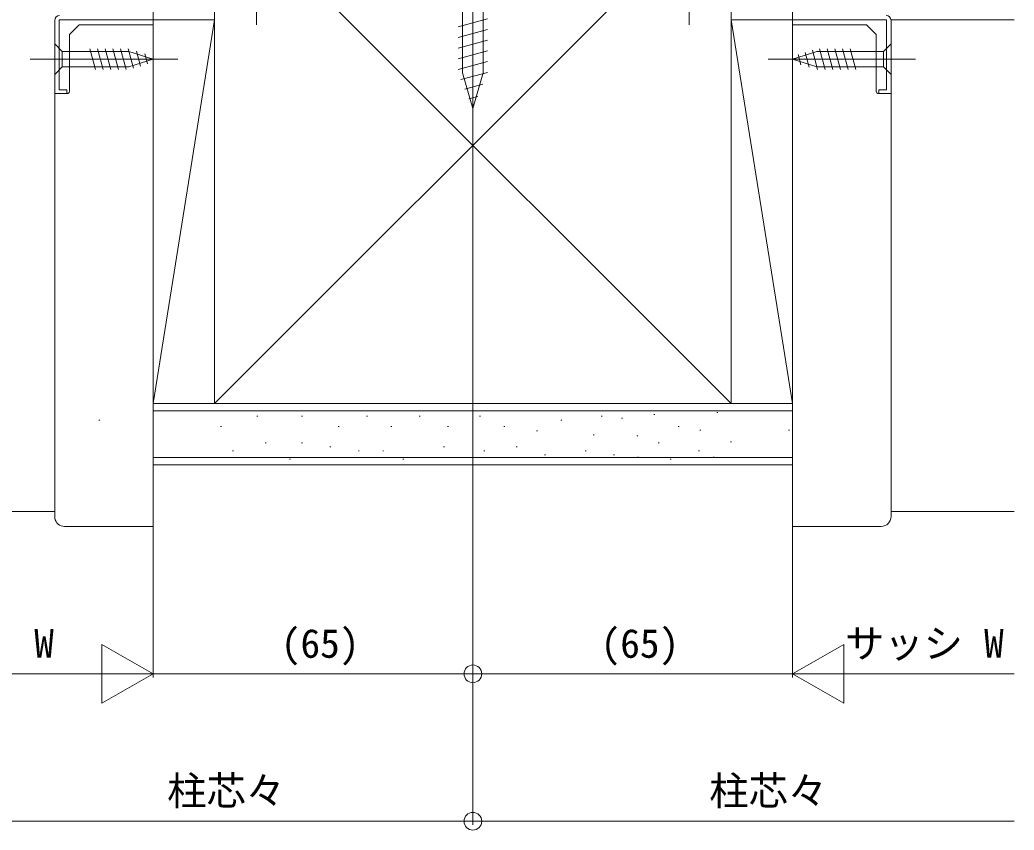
# Model space of a CAD drawing. Units: millimetres, scale not verified. Extents: x -1682 to -296, y -1188 to 1054.
# Drawn here: x -1501.2 to -1299.1, y 9.1 to 173.9 of the extents above; entities that cross this region are included whole.
import ezdxf
from ezdxf.enums import TextEntityAlignment as Align

# ---------------------------------------------------------------- set-up
doc = ezdxf.new("R2010")
doc.units = ezdxf.units.MM
doc.header["$LTSCALE"] = 4
for name, color, linetype, lineweight in [('0-4_YKK_D', 6, 'Continuous', 9), ('0-5_YKK_12', 2, 'Continuous', 9), ('0-6_YKK_13', 4, 'Continuous', 9), ('0-7_YSS_K', 3, 'Continuous', 9), ('0-8_YKK_11', 7, 'Continuous', 9)]:
    doc.layers.add(name, color=color, linetype=linetype, lineweight=lineweight)
doc.styles.add('ＭＳ ゴシック', font='')
doc.styles.get('ＭＳ ゴシック').set_extended_font_data('MS Gothic')

msp = doc.modelspace()

# ---------------------------------------------------------------- linework, layer by layer
at = {"layer": '0-4_YKK_D'}
for p, q in [((-1474.118, 171.928), (-1474.118, 40.142)), ((-1474.118, 171.928), (-1474.118, 40.142)), ((-1344.113, 171.928), (-1344.113, 40.142)), ((-1344.113, 171.928), (-1344.113, 40.142)), ((-1409.115, 146.136), (-1409.115, 40.142)), ((-1409.115, 146.136), (-1409.115, 40.142)), ((-1409.115, 146.136), (-1409.115, 10.157)), ((-1484.506, 46.889), (-1484.506, 34.895)), ((-1474.118, 40.892), (-1484.506, 46.889)), ((-1484.505, 34.895), (-1484.505, 46.889)), ((-1474.118, 40.892), (-1484.505, 46.889)), ((-1333.726, 46.889), (-1344.113, 40.892)), ((-1344.113, 40.892), (-1333.725, 46.889)), ((-1333.726, 34.895), (-1333.726, 46.889)), ((-1333.725, 46.889), (-1333.725, 34.895)), ((-1474.118, 40.892), (-1519.489, 40.892)), ((-1484.506, 34.895), (-1474.118, 40.892)), ((-1474.118, 40.892), (-1484.505, 34.895)), ((-1474.118, 40.892), (-1409.115, 40.892)), ((-1344.113, 40.892), (-1409.115, 40.892)), ((-1344.113, 40.892), (-1333.726, 34.895)), ((-1344.113, 40.892), (-1333.725, 34.895)), ((-1344.113, 40.892), (-1299.089, 40.892)), ((-1519.489, 10.907), (-1409.115, 10.907)), ((-1409.115, 10.907), (-1299.089, 10.907))]:
    msp.add_line(p, q, dxfattribs=at)
for centre in [(-1409.115, 40.892), (-1409.115, 40.892), (-1409.115, 10.907), (-1409.115, 10.907)]:
    msp.add_circle(centre, 1.8, dxfattribs=at)
at = {"layer": '0-5_YKK_12'}
for p, q in [((-1409.113, 240.885), (-1409.113, 145.885)), ((-1324.113, 173.877), (-1299.089, 173.877))]:
    msp.add_line(p, q, dxfattribs=at)
at = {"layer": '0-6_YKK_13'}
for p, q in [((-1411.213, 230.885), (-1411.213, 163.128)), ((-1407.013, 163.128), (-1407.013, 230.885)), ((-1453.118, 207.877), (-1453.118, 172.877)), ((-1365.113, 207.877), (-1365.113, 172.877)), ((-1412.113, 172.474), (-1406.113, 174.082)), ((-1412.113, 170.3), (-1406.113, 171.907)), ((-1494.118, 168.977), (-1492.568, 167.427)), ((-1494.118, 168.977), (-1494.118, 162.777)), ((-1485.824, 163.777), (-1486.95, 167.977)), ((-1484.272, 163.777), (-1485.397, 167.977)), ((-1482.719, 163.777), (-1483.844, 167.977)), ((-1481.166, 163.777), (-1482.291, 167.977)), ((-1479.613, 163.777), (-1480.738, 167.977)), ((-1478.129, 164.035), (-1479.185, 167.977)), ((-1412.113, 168.126), (-1406.113, 169.733)), ((-1338.618, 167.977), (-1337.493, 163.777)), ((-1337.065, 167.977), (-1335.94, 163.777)), ((-1335.512, 167.977), (-1334.387, 163.777)), ((-1333.959, 167.977), (-1332.834, 163.777)), ((-1332.407, 167.977), (-1331.281, 163.777)), ((-1324.113, 168.977), (-1325.663, 167.427)), ((-1324.113, 162.777), (-1324.113, 168.977)), ((-1499.118, 165.877), (-1469.118, 165.877)), ((-1492.568, 167.427), (-1492.568, 164.327)), ((-1479.034, 167.427), (-1492.568, 167.427)), ((-1474.118, 165.877), (-1479.034, 167.427)), ((-1474.118, 165.877), (-1479.034, 164.327)), ((-1476.697, 164.487), (-1477.511, 167.523)), ((-1475.265, 164.938), (-1475.815, 166.988)), ((-1412.113, 165.952), (-1406.113, 167.559)), ((-1319.113, 165.877), (-1349.113, 165.877)), ((-1344.113, 165.877), (-1339.197, 167.427)), ((-1344.113, 165.877), (-1339.197, 164.327)), ((-1342.966, 166.815), (-1342.416, 164.765)), ((-1341.534, 167.267), (-1340.72, 164.23)), ((-1340.102, 167.718), (-1339.046, 163.777)), ((-1325.663, 167.427), (-1339.197, 167.427)), ((-1325.663, 164.327), (-1325.663, 167.427)), ((-1494.118, 162.777), (-1492.568, 164.327)), ((-1492.568, 164.327), (-1479.034, 164.327)), ((-1412.113, 163.777), (-1406.113, 165.385)), ((-1339.197, 164.327), (-1325.663, 164.327)), ((-1324.113, 162.777), (-1325.663, 164.327)), ((-1411.545, 161.756), (-1406.113, 163.211)), ((-1409.113, 155.885), (-1411.213, 163.128)), ((-1409.113, 155.885), (-1407.013, 163.128)), ((-1410.735, 159.799), (-1407.088, 160.776)), ((-1409.924, 157.842), (-1408.1, 158.33))]:
    msp.add_line(p, q, dxfattribs=at)
at = {"layer": '0-7_YSS_K'}
for p, q in [((-1461.615, 200.885), (-1461.615, 95.885)), ((-1461.615, 200.885), (-1356.615, 95.885)), ((-1356.615, 200.885), (-1461.615, 95.885)), ((-1356.615, 95.885), (-1356.615, 200.885)), ((-1461.614, 173.877), (-1474.114, 173.877)), ((-1474.114, 95.877), (-1461.614, 173.877)), ((-1474.114, 173.877), (-1474.114, 95.877)), ((-1461.614, 95.877), (-1461.614, 173.877)), ((-1356.613, 173.877), (-1344.113, 173.877)), ((-1344.113, 95.877), (-1356.613, 173.877)), ((-1356.613, 95.877), (-1356.613, 173.877)), ((-1344.113, 173.877), (-1344.113, 95.877)), ((-1491.118, 170.877), (-1489.118, 172.877)), ((-1489.118, 172.877), (-1474.118, 172.877)), ((-1474.118, 172.877), (-1474.118, 70.877)), ((-1329.113, 172.877), (-1344.113, 172.877)), ((-1344.113, 172.877), (-1344.113, 70.877)), ((-1327.113, 170.877), (-1329.113, 172.877)), ((-1491.118, 159.377), (-1491.118, 170.877)), ((-1327.113, 159.377), (-1327.113, 170.877)), ((-1494.118, 158.877), (-1491.618, 158.877)), ((-1494.118, 72.877), (-1494.118, 158.877)), ((-1491.618, 158.877), (-1491.532, 158.884)), ((-1491.532, 158.884), (-1491.447, 158.907)), ((-1491.447, 158.907), (-1491.368, 158.944)), ((-1491.368, 158.944), (-1491.297, 158.994)), ((-1491.297, 158.994), (-1491.235, 159.055)), ((-1491.235, 159.055), (-1491.185, 159.127)), ((-1491.185, 159.127), (-1491.149, 159.206)), ((-1491.149, 159.206), (-1491.126, 159.29)), ((-1491.126, 159.29), (-1491.118, 159.377)), ((-1324.113, 158.877), (-1326.613, 158.877)), ((-1324.113, 72.877), (-1324.113, 158.877)), ((-1474.114, 95.877), (-1461.614, 95.877)), ((-1474.114, 95.877), (-1344.113, 95.877)), ((-1461.615, 95.885), (-1356.615, 95.885)), ((-1344.113, 95.877), (-1356.613, 95.877)), ((-1344.113, 83.377), (-1344.113, 95.877)), ((-1474.114, 94.377), (-1344.113, 94.377)), ((-1452.797, 93.311), (-1452.997, 93.311)), ((-1443.731, 93.311), (-1443.931, 93.311)), ((-1430.545, 93.311), (-1430.745, 93.311)), ((-1419.83, 93.311), (-1420.03, 93.311)), ((-1407.537, 93.311), (-1407.737, 93.311)), ((-1382.812, 93.311), (-1383.012, 93.311)), ((-1372.095, 93.657), (-1372.295, 93.657)), ((-1359.297, 94.047), (-1359.497, 94.047)), ((-1484.939, 92.487), (-1485.139, 92.487)), ((-1460.214, 91.163), (-1460.414, 91.163)), ((-1436.314, 91.163), (-1436.514, 91.163)), ((-1425.6, 91.163), (-1425.8, 91.163)), ((-1414.061, 91.163), (-1414.261, 91.163)), ((-1402.592, 91.163), (-1402.792, 91.163)), ((-1391.054, 92.487), (-1391.254, 92.487)), ((-1378.721, 92.878), (-1378.921, 92.878)), ((-1367.153, 91.163), (-1367.353, 91.163)), ((-1395.998, 90.339), (-1396.199, 90.339)), ((-1384.46, 89.514), (-1384.66, 89.514)), ((-1375.603, 89.26), (-1375.803, 89.26)), ((-1362.805, 90.429), (-1363.005, 90.429)), ((-1344.73, 90.429), (-1344.93, 90.429)), ((-1451.149, 87.866), (-1451.349, 87.866)), ((-1443.731, 87.866), (-1443.931, 87.866)), ((-1437.962, 87.042), (-1438.162, 87.042)), ((-1414.886, 87.042), (-1415.086, 87.042)), ((-1400.119, 87.042), (-1400.319, 87.042)), ((-1371.274, 87.866), (-1371.474, 87.866)), ((-1356.568, 88.09), (-1356.768, 88.09)), ((-1457.742, 86.218), (-1457.942, 86.218)), ((-1432.193, 86.218), (-1432.393, 86.218)), ((-1427.248, 86.218), (-1427.448, 86.218)), ((-1406.713, 86.218), (-1406.913, 86.218)), ((-1394.35, 85.394), (-1394.55, 85.394)), ((-1386.109, 86.218), (-1386.309, 86.218)), ((-1380.34, 85.394), (-1380.539, 85.394)), ((-1375.413, 84.972), (-1375.613, 84.972)), ((-1363.032, 86.218), (-1363.232, 86.218)), ((-1360.076, 84.972), (-1360.276, 84.972)), ((-1474.114, 84.877), (-1344.113, 84.877)), ((-1474.114, 83.377), (-1344.113, 83.377)), ((-1446.204, 84.569), (-1446.404, 84.569)), ((-1423.127, 84.569), (-1423.327, 84.569)), ((-1368.801, 84.569), (-1369.001, 84.569)), ((-1519.489, 73.877), (-1494.118, 73.877)), ((-1494.118, 72.877), (-1494.088, 72.529)), ((-1299.089, 73.877), (-1324.113, 73.877)), ((-1494.088, 72.529), (-1493.998, 72.193)), ((-1493.998, 72.193), (-1493.85, 71.877)), ((-1493.85, 71.877), (-1493.65, 71.591)), ((-1493.65, 71.591), (-1493.404, 71.345)), ((-1493.404, 71.345), (-1493.118, 71.145)), ((-1493.118, 71.145), (-1492.802, 70.997)), ((-1492.802, 70.997), (-1492.466, 70.907)), ((-1492.466, 70.907), (-1492.118, 70.877)), ((-1474.118, 70.877), (-1492.118, 70.877)), ((-1344.113, 70.877), (-1326.113, 70.877))]:
    msp.add_line(p, q, dxfattribs=at)
for centre, radius, start, end in [((-1326.613, 159.377), 0.5, 180, 270), ((-1326.113, 72.877), 2, 270, 0)]:
    msp.add_arc(centre, radius, start, end, dxfattribs=at)
at = {"layer": '0-8_YKK_11'}
for p, q in [((-1474.118, 173.877), (-1474.118, 175.877)), ((-1344.113, 175.877), (-1344.113, 173.877)), ((-1493.218, 159.677), (-1493.218, 173.877)), ((-1493.218, 173.877), (-1474.118, 173.877)), ((-1344.113, 173.877), (-1325.013, 173.877)), ((-1325.013, 173.877), (-1325.013, 159.677)), ((-1494.118, 173.777), (-1494.118, 158.877)), ((-1324.113, 158.877), (-1324.113, 173.777)), ((-1491.618, 159.677), (-1493.218, 159.677)), ((-1326.613, 159.677), (-1326.613, 158.877)), ((-1325.013, 159.677), (-1326.613, 159.677)), ((-1326.613, 158.877), (-1324.113, 158.877))]:
    msp.add_line(p, q, dxfattribs=at)
msp.add_lwpolyline([(-1494.118, 158.877), (-1491.618, 158.877), (-1491.618, 159.677)], dxfattribs=at)
for centre, start, end in [((-1493.118, 173.777), 90, 180), ((-1325.113, 173.777), 0, 90)]:
    msp.add_arc(centre, 1, start, end, dxfattribs=at)

# ---------------------------------------------------------------- texts
at = {"layer": '0-4_YKK_D', "color": 4, "style": 'ＭＳ ゴシック'}
for s, p in [('(65)', (-1448.142, 42.392)), ('(65)', (-1383.139, 42.392)), ('W', (-1498.276, 42.392)), ('サッシ', (-1333.484, 42.392)), ('W', (-1305.188, 42.392)), ('柱芯々', (-1471.262, 12.407)), ('柱芯々', (-1361.062, 12.407))]:
    msp.add_text(s, height=5.865, dxfattribs=at).set_placement(p, align=Align.BOTTOM_LEFT)

doc.saveas('drawing.dxf')
